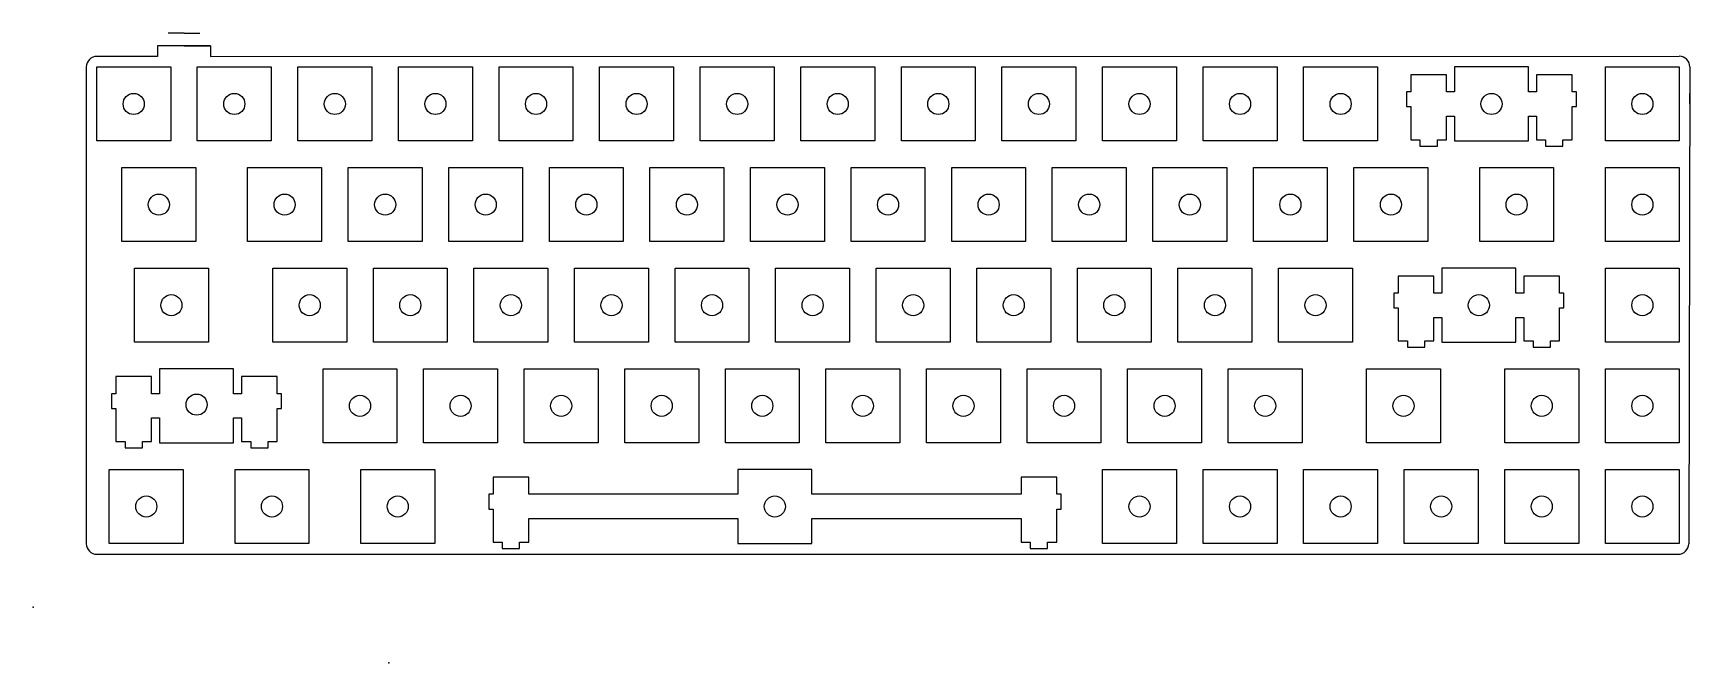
# Model space of a CAD drawing. Extents: x 0 to 314, y -11 to 109.
import ezdxf

# ---------------------------------------------------------------- set-up
doc = ezdxf.new("R2010")
doc.units = 0
doc.header["$MEASUREMENT"] = 0

msp = doc.modelspace()

# ---------------------------------------------------------------- linework, layer by layer
at = {"linetype": 'Continuous'}
for p, q in [((28.58, 108.65), (25.58, 108.65)), ((28.58, 108.65), (31.58, 108.65)), ((28.58, 106.25), (33.58, 106.25)), ((10.05, 95.25), (10.05, 95.25)), ((313.8, 95.25), (313.8, 97.25)), ((26.05, 88.25), (12.05, 88.25))]:
    msp.add_line(p, q, dxfattribs=at)
at = {"color": 4, "linetype": 'Continuous'}
for p, q in [((23.58, 104.25), (12.06, 104.25)), ((28.58, 106.25), (23.58, 106.25)), ((23.58, 106.25), (23.58, 104.25)), ((33.58, 106.25), (28.58, 106.25)), ((33.58, 106.25), (33.58, 104.25)), ((33.58, 104.25), (311.8, 104.27)), ((10.06, 102.25), (10.06, 12)), ((313.8, 102.26), (313.58, 12)), ((12.06, 10), (311.58, 10))]:
    msp.add_line(p, q, dxfattribs=at)
at = {"color": 0}
for p, q in [((12.05, 102.25), (26.05, 102.25)), ((12.05, 88.25), (12.05, 102.25)), ((26.05, 102.25), (26.05, 88.25)), ((31.1, 102.25), (45.1, 102.25)), ((31.1, 88.25), (31.1, 102.25)), ((45.1, 102.25), (45.1, 88.25)), ((50.15, 102.25), (64.15, 102.25)), ((50.15, 88.25), (50.15, 102.25)), ((64.15, 102.25), (64.15, 88.25)), ((69.2, 102.25), (83.2, 102.25)), ((69.2, 88.25), (69.2, 102.25)), ((83.2, 102.25), (83.2, 88.25)), ((88.25, 102.25), (102.25, 102.25)), ((88.25, 88.25), (88.25, 102.25)), ((102.25, 102.25), (102.25, 88.25)), ((107.3, 102.25), (121.3, 102.25)), ((107.3, 88.25), (107.3, 102.25)), ((121.3, 102.25), (121.3, 88.25)), ((126.35, 102.25), (140.35, 102.25)), ((126.35, 88.25), (126.35, 102.25)), ((140.35, 102.25), (140.35, 88.25)), ((145.4, 102.25), (159.4, 102.25)), ((145.4, 88.25), (145.4, 102.25)), ((159.4, 102.25), (159.4, 88.25)), ((164.45, 102.25), (178.45, 102.25)), ((164.45, 88.25), (164.45, 102.25)), ((178.45, 102.25), (178.45, 88.25)), ((183.5, 102.25), (197.5, 102.25)), ((183.5, 88.25), (183.5, 102.25)), ((197.5, 102.25), (197.5, 88.25)), ((202.55, 102.25), (216.55, 102.25)), ((202.55, 88.25), (202.55, 102.25)), ((216.55, 102.25), (216.55, 88.25)), ((221.6, 102.25), (235.6, 102.25)), ((221.6, 88.25), (221.6, 102.25)), ((235.6, 102.25), (235.6, 88.25)), ((240.65, 102.25), (254.65, 102.25)), ((240.65, 88.25), (240.65, 102.25)), ((254.65, 102.25), (254.65, 88.25)), ((267.7, 100.78), (260.95, 100.78)), ((260.95, 100.78), (260.95, 97.55)), ((267.7, 97.55), (267.7, 100.78)), ((269.23, 102.25), (269.23, 97.55)), ((283.22, 102.25), (269.23, 102.25)), ((283.22, 97.55), (283.22, 102.25)), ((291.5, 100.78), (284.75, 100.78)), ((284.75, 100.78), (284.75, 97.55)), ((291.5, 97.55), (291.5, 100.78)), ((297.8, 102.25), (311.8, 102.25)), ((297.8, 88.25), (297.8, 102.25)), ((311.8, 102.25), (311.8, 88.25)), ((260.95, 97.55), (260.12, 97.55)), ((260.12, 97.55), (260.12, 94.75)), ((269.23, 97.55), (267.7, 97.55)), ((284.75, 97.55), (283.22, 97.55)), ((292.33, 97.55), (291.5, 97.55)), ((292.33, 94.75), (292.33, 97.55)), ((260.12, 94.75), (260.95, 94.75)), ((260.95, 94.75), (260.95, 88.48)), ((291.5, 88.48), (291.5, 94.75)), ((291.5, 94.75), (292.33, 94.75)), ((267.7, 88.48), (267.7, 92.95)), ((267.7, 92.95), (269.23, 92.95)), ((269.23, 92.95), (269.23, 88.25)), ((283.22, 88.25), (283.22, 92.95)), ((283.22, 92.95), (284.75, 92.95)), ((284.75, 92.95), (284.75, 88.48)), ((26.05, 88.25), (12.05, 88.25)), ((45.1, 88.25), (31.1, 88.25)), ((64.15, 88.25), (50.15, 88.25)), ((83.2, 88.25), (69.2, 88.25)), ((102.25, 88.25), (88.25, 88.25)), ((121.3, 88.25), (107.3, 88.25)), ((140.35, 88.25), (126.35, 88.25)), ((159.4, 88.25), (145.4, 88.25)), ((178.45, 88.25), (164.45, 88.25)), ((197.5, 88.25), (183.5, 88.25)), ((216.55, 88.25), (202.55, 88.25)), ((235.6, 88.25), (221.6, 88.25)), ((254.65, 88.25), (240.65, 88.25)), ((260.95, 88.48), (262.67, 88.48)), ((262.67, 88.48), (262.67, 87.28)), ((265.97, 87.28), (265.97, 88.48)), ((265.97, 88.48), (267.7, 88.48)), ((269.23, 88.25), (283.22, 88.25)), ((284.75, 88.48), (286.48, 88.48)), ((286.48, 88.48), (286.48, 87.28)), ((289.77, 87.28), (289.77, 88.48)), ((289.77, 88.48), (291.5, 88.48)), ((311.8, 88.25), (297.8, 88.25)), ((262.67, 87.28), (265.97, 87.28)), ((286.48, 87.28), (289.77, 87.28)), ((16.81, 83.2), (30.81, 83.2)), ((16.81, 69.2), (16.81, 83.2)), ((30.81, 83.2), (30.81, 69.2)), ((40.63, 83.2), (54.62, 83.2)), ((40.63, 69.2), (40.63, 83.2)), ((54.62, 83.2), (54.62, 69.2)), ((59.68, 83.2), (73.67, 83.2)), ((59.68, 69.2), (59.68, 83.2)), ((73.67, 83.2), (73.67, 69.2)), ((78.73, 83.2), (92.72, 83.2)), ((78.73, 69.2), (78.73, 83.2)), ((92.72, 83.2), (92.72, 69.2)), ((97.78, 83.2), (111.77, 83.2)), ((97.78, 69.2), (97.78, 83.2)), ((111.77, 83.2), (111.77, 69.2)), ((116.83, 83.2), (130.82, 83.2)), ((116.83, 69.2), (116.83, 83.2)), ((130.82, 83.2), (130.82, 69.2)), ((135.88, 83.2), (149.87, 83.2)), ((135.88, 69.2), (135.88, 83.2)), ((149.87, 83.2), (149.87, 69.2)), ((154.93, 83.2), (168.92, 83.2)), ((154.93, 69.2), (154.93, 83.2)), ((168.92, 83.2), (168.92, 69.2)), ((173.98, 83.2), (187.97, 83.2)), ((173.98, 69.2), (173.98, 83.2)), ((187.97, 83.2), (187.97, 69.2)), ((193.03, 83.2), (207.02, 83.2)), ((193.03, 69.2), (193.03, 83.2)), ((207.02, 83.2), (207.02, 69.2)), ((212.08, 83.2), (226.07, 83.2)), ((212.08, 69.2), (212.08, 83.2)), ((226.07, 83.2), (226.07, 69.2)), ((231.13, 83.2), (245.12, 83.2)), ((231.13, 69.2), (231.13, 83.2)), ((245.12, 83.2), (245.12, 69.2)), ((250.18, 83.2), (264.17, 83.2)), ((250.18, 69.2), (250.18, 83.2)), ((264.17, 83.2), (264.17, 69.2)), ((273.99, 83.2), (287.99, 83.2)), ((273.99, 69.2), (273.99, 83.2)), ((287.99, 83.2), (287.99, 69.2)), ((297.8, 83.2), (311.8, 83.2)), ((297.8, 69.2), (297.8, 83.2)), ((311.8, 83.2), (311.8, 69.2)), ((30.81, 69.2), (16.81, 69.2)), ((54.62, 69.2), (40.63, 69.2)), ((73.67, 69.2), (59.68, 69.2)), ((92.72, 69.2), (78.73, 69.2)), ((111.77, 69.2), (97.78, 69.2)), ((130.82, 69.2), (116.83, 69.2)), ((149.87, 69.2), (135.88, 69.2)), ((168.92, 69.2), (154.93, 69.2)), ((187.97, 69.2), (173.98, 69.2)), ((207.02, 69.2), (193.03, 69.2)), ((226.07, 69.2), (212.08, 69.2)), ((245.12, 69.2), (231.13, 69.2)), ((264.17, 69.2), (250.18, 69.2)), ((287.99, 69.2), (273.99, 69.2)), ((311.8, 69.2), (297.8, 69.2)), ((19.19, 64.15), (33.19, 64.15)), ((19.19, 50.15), (19.19, 64.15)), ((33.19, 64.15), (33.19, 50.15)), ((45.39, 64.15), (59.39, 64.15)), ((45.39, 50.15), (45.39, 64.15)), ((59.39, 64.15), (59.39, 50.15)), ((64.44, 64.15), (78.44, 64.15)), ((64.44, 50.15), (64.44, 64.15)), ((78.44, 64.15), (78.44, 50.15)), ((83.49, 64.15), (97.49, 64.15)), ((83.49, 50.15), (83.49, 64.15)), ((97.49, 64.15), (97.49, 50.15)), ((102.54, 64.15), (116.54, 64.15)), ((102.54, 50.15), (102.54, 64.15)), ((116.54, 64.15), (116.54, 50.15)), ((121.59, 64.15), (135.59, 64.15)), ((121.59, 50.15), (121.59, 64.15)), ((135.59, 64.15), (135.59, 50.15)), ((140.64, 64.15), (154.64, 64.15)), ((140.64, 50.15), (140.64, 64.15)), ((154.64, 64.15), (154.64, 50.15)), ((159.69, 64.15), (173.69, 64.15)), ((159.69, 50.15), (159.69, 64.15)), ((173.69, 64.15), (173.69, 50.15)), ((178.74, 64.15), (192.74, 64.15)), ((178.74, 50.15), (178.74, 64.15)), ((192.74, 64.15), (192.74, 50.15)), ((197.79, 64.15), (211.79, 64.15)), ((197.79, 50.15), (197.79, 64.15)), ((211.79, 64.15), (211.79, 50.15)), ((216.84, 64.15), (230.84, 64.15)), ((216.84, 50.15), (216.84, 64.15)), ((230.84, 64.15), (230.84, 50.15)), ((235.89, 64.15), (249.89, 64.15)), ((235.89, 50.15), (235.89, 64.15)), ((249.89, 64.15), (249.89, 50.15)), ((266.84, 64.15), (266.84, 59.45)), ((280.84, 64.15), (266.84, 64.15)), ((280.84, 59.45), (280.84, 64.15)), ((297.8, 64.15), (311.8, 64.15)), ((297.8, 50.15), (297.8, 64.15)), ((311.8, 64.15), (311.8, 50.15)), ((265.32, 62.68), (258.57, 62.68)), ((258.57, 62.68), (258.57, 59.45)), ((265.32, 59.45), (265.32, 62.68)), ((289.12, 62.68), (282.37, 62.68)), ((282.37, 62.68), (282.37, 59.45)), ((289.12, 59.45), (289.12, 62.68)), ((258.57, 59.45), (257.74, 59.45)), ((257.74, 59.45), (257.74, 56.65)), ((257.74, 56.65), (258.57, 56.65)), ((258.57, 56.65), (258.57, 50.38)), ((266.84, 59.45), (265.32, 59.45)), ((282.37, 59.45), (280.84, 59.45)), ((289.94, 59.45), (289.12, 59.45)), ((289.12, 50.38), (289.12, 56.65)), ((289.12, 56.65), (289.94, 56.65)), ((289.94, 56.65), (289.94, 59.45)), ((265.32, 50.38), (265.32, 54.85)), ((265.32, 54.85), (266.84, 54.85)), ((266.84, 54.85), (266.84, 50.15)), ((280.84, 50.15), (280.84, 54.85)), ((280.84, 54.85), (282.37, 54.85)), ((282.37, 54.85), (282.37, 50.38)), ((258.57, 50.38), (260.29, 50.38)), ((260.29, 50.38), (260.29, 49.18)), ((263.59, 49.18), (263.59, 50.38)), ((263.59, 50.38), (265.32, 50.38)), ((282.37, 50.38), (284.09, 50.38)), ((284.09, 50.38), (284.09, 49.18)), ((287.39, 49.18), (287.39, 50.38)), ((287.39, 50.38), (289.12, 50.38)), ((33.19, 50.15), (19.19, 50.15)), ((59.39, 50.15), (45.39, 50.15)), ((78.44, 50.15), (64.44, 50.15)), ((97.49, 50.15), (83.49, 50.15)), ((116.54, 50.15), (102.54, 50.15)), ((135.59, 50.15), (121.59, 50.15)), ((154.64, 50.15), (140.64, 50.15)), ((173.69, 50.15), (159.69, 50.15)), ((192.74, 50.15), (178.74, 50.15)), ((211.79, 50.15), (197.79, 50.15)), ((230.84, 50.15), (216.84, 50.15)), ((249.89, 50.15), (235.89, 50.15)), ((260.29, 49.18), (263.59, 49.18)), ((266.84, 50.15), (280.84, 50.15)), ((284.09, 49.18), (287.39, 49.18)), ((311.8, 50.15), (297.8, 50.15)), ((23.96, 45.1), (23.96, 40.4)), ((37.96, 45.1), (23.96, 45.1)), ((37.96, 40.4), (37.96, 45.1)), ((54.91, 45.1), (68.91, 45.1)), ((54.91, 31.1), (54.91, 45.1)), ((68.91, 45.1), (68.91, 31.1)), ((73.96, 45.1), (87.96, 45.1)), ((73.96, 31.1), (73.96, 45.1)), ((87.96, 45.1), (87.96, 31.1)), ((93.01, 45.1), (107.01, 45.1)), ((93.01, 31.1), (93.01, 45.1)), ((107.01, 45.1), (107.01, 31.1)), ((112.06, 45.1), (126.06, 45.1)), ((112.06, 31.1), (112.06, 45.1)), ((126.06, 45.1), (126.06, 31.1)), ((131.11, 45.1), (145.11, 45.1)), ((131.11, 31.1), (131.11, 45.1)), ((145.11, 45.1), (145.11, 31.1)), ((150.16, 45.1), (164.16, 45.1)), ((150.16, 31.1), (150.16, 45.1)), ((164.16, 45.1), (164.16, 31.1)), ((169.21, 45.1), (183.21, 45.1)), ((169.21, 31.1), (169.21, 45.1)), ((183.21, 45.1), (183.21, 31.1)), ((188.26, 45.1), (202.26, 45.1)), ((188.26, 31.1), (188.26, 45.1)), ((202.26, 45.1), (202.26, 31.1)), ((207.31, 45.1), (221.31, 45.1)), ((207.31, 31.1), (207.31, 45.1)), ((221.31, 45.1), (221.31, 31.1)), ((226.36, 45.1), (240.36, 45.1)), ((226.36, 31.1), (226.36, 45.1)), ((240.36, 45.1), (240.36, 31.1)), ((252.56, 45.1), (266.56, 45.1)), ((252.56, 31.1), (252.56, 45.1)), ((266.56, 45.1), (266.56, 31.1)), ((278.75, 45.1), (292.75, 45.1)), ((278.75, 31.1), (278.75, 45.1)), ((292.75, 45.1), (292.75, 31.1)), ((297.8, 45.1), (311.8, 45.1)), ((297.8, 31.1), (297.8, 45.1)), ((311.8, 45.1), (311.8, 31.1)), ((22.43, 43.63), (15.68, 43.63)), ((15.68, 43.63), (15.68, 40.4)), ((22.43, 40.4), (22.43, 43.63)), ((46.23, 43.63), (39.48, 43.63)), ((39.48, 43.63), (39.48, 40.4)), ((46.23, 40.4), (46.23, 43.63)), ((15.68, 40.4), (14.86, 40.4)), ((14.86, 40.4), (14.86, 37.6)), ((23.96, 40.4), (22.43, 40.4)), ((39.48, 40.4), (37.96, 40.4)), ((47.06, 40.4), (46.23, 40.4)), ((47.06, 37.6), (47.06, 40.4)), ((14.86, 37.6), (15.68, 37.6)), ((15.68, 37.6), (15.68, 31.33)), ((22.43, 31.33), (22.43, 35.8)), ((22.43, 35.8), (23.96, 35.8)), ((23.96, 35.8), (23.96, 31.1)), ((37.96, 31.1), (37.96, 35.8)), ((37.96, 35.8), (39.48, 35.8)), ((39.48, 35.8), (39.48, 31.33)), ((46.23, 31.33), (46.23, 37.6)), ((46.23, 37.6), (47.06, 37.6)), ((15.68, 31.33), (17.41, 31.33)), ((17.41, 31.33), (17.41, 30.13)), ((17.41, 30.13), (20.71, 30.13)), ((20.71, 30.13), (20.71, 31.33)), ((20.71, 31.33), (22.43, 31.33)), ((23.96, 31.1), (37.96, 31.1)), ((39.48, 31.33), (41.21, 31.33)), ((41.21, 31.33), (41.21, 30.13)), ((41.21, 30.13), (44.51, 30.13)), ((44.51, 30.13), (44.51, 31.33)), ((44.51, 31.33), (46.23, 31.33)), ((68.91, 31.1), (54.91, 31.1)), ((87.96, 31.1), (73.96, 31.1)), ((107.01, 31.1), (93.01, 31.1)), ((126.06, 31.1), (112.06, 31.1)), ((145.11, 31.1), (131.11, 31.1)), ((164.16, 31.1), (150.16, 31.1)), ((183.21, 31.1), (169.21, 31.1)), ((202.26, 31.1), (188.26, 31.1)), ((221.31, 31.1), (207.31, 31.1)), ((240.36, 31.1), (226.36, 31.1)), ((266.56, 31.1), (252.56, 31.1)), ((292.75, 31.1), (278.75, 31.1)), ((311.8, 31.1), (297.8, 31.1)), ((14.43, 26.05), (28.43, 26.05)), ((14.43, 12.05), (14.43, 26.05)), ((28.43, 26.05), (28.43, 12.05)), ((38.24, 26.05), (52.24, 26.05)), ((38.24, 12.05), (38.24, 26.05)), ((52.24, 26.05), (52.24, 12.05)), ((62.06, 26.05), (76.06, 26.05)), ((62.06, 12.05), (62.06, 26.05)), ((76.06, 26.05), (76.06, 12.05)), ((133.49, 26.05), (133.49, 21.35)), ((147.49, 26.05), (133.49, 26.05)), ((147.49, 21.35), (147.49, 26.05)), ((202.55, 26.05), (216.55, 26.05)), ((202.55, 12.05), (202.55, 26.05)), ((216.55, 26.05), (216.55, 12.05)), ((221.6, 26.05), (235.6, 26.05)), ((221.6, 12.05), (221.6, 26.05)), ((235.6, 26.05), (235.6, 12.05)), ((240.65, 26.05), (254.65, 26.05)), ((240.65, 12.05), (240.65, 26.05)), ((254.65, 26.05), (254.65, 12.05)), ((259.7, 26.05), (273.7, 26.05)), ((259.7, 12.05), (259.7, 26.05)), ((273.7, 26.05), (273.7, 12.05)), ((278.75, 26.05), (292.75, 26.05)), ((278.75, 12.05), (278.75, 26.05)), ((292.75, 26.05), (292.75, 12.05)), ((297.8, 26.05), (311.8, 26.05)), ((297.8, 12.05), (297.8, 26.05)), ((311.8, 26.05), (311.8, 12.05)), ((93.87, 24.58), (87.12, 24.58)), ((87.12, 24.58), (87.12, 21.35)), ((93.87, 21.35), (93.87, 24.58)), ((193.87, 24.58), (187.12, 24.58)), ((187.12, 24.58), (187.12, 21.35)), ((193.87, 21.35), (193.87, 24.58)), ((87.12, 21.35), (86.29, 21.35)), ((86.29, 21.35), (86.29, 18.55)), ((133.49, 21.35), (93.87, 21.35)), ((187.12, 21.35), (147.49, 21.35)), ((194.69, 21.35), (193.87, 21.35)), ((194.69, 18.55), (194.69, 21.35)), ((86.29, 18.55), (87.12, 18.55)), ((87.12, 18.55), (87.12, 12.28)), ((93.87, 12.28), (93.87, 16.75)), ((93.87, 16.75), (133.49, 16.75)), ((133.49, 16.75), (133.49, 12.05)), ((147.49, 12.05), (147.49, 16.75)), ((147.49, 16.75), (187.12, 16.75)), ((187.12, 16.75), (187.12, 12.28)), ((193.87, 12.28), (193.87, 18.55)), ((193.87, 18.55), (194.69, 18.55)), ((28.43, 12.05), (14.43, 12.05)), ((52.24, 12.05), (38.24, 12.05)), ((76.06, 12.05), (62.06, 12.05)), ((87.12, 12.28), (88.84, 12.28)), ((88.84, 12.28), (88.84, 11.08)), ((88.84, 11.08), (92.14, 11.08)), ((92.14, 11.08), (92.14, 12.28)), ((92.14, 12.28), (93.87, 12.28)), ((133.49, 12.05), (147.49, 12.05)), ((187.12, 12.28), (188.84, 12.28)), ((188.84, 12.28), (188.84, 11.08)), ((188.84, 11.08), (192.14, 11.08)), ((192.14, 11.08), (192.14, 12.28)), ((192.14, 12.28), (193.87, 12.28)), ((216.55, 12.05), (202.55, 12.05)), ((235.6, 12.05), (221.6, 12.05)), ((254.65, 12.05), (240.65, 12.05)), ((273.7, 12.05), (259.7, 12.05)), ((292.75, 12.05), (278.75, 12.05)), ((311.8, 12.05), (297.8, 12.05))]:
    msp.add_line(p, q, dxfattribs=at)
at = {"linetype": 'Continuous'}
for centre in [(19.05, 95.25), (38.1, 95.25), (57.15, 95.25), (76.2, 95.25), (95.25, 95.25), (114.3, 95.25), (133.35, 95.25), (152.4, 95.25), (171.45, 95.25), (190.5, 95.25), (209.55, 95.25), (228.6, 95.25), (247.65, 95.25), (276.23, 95.25), (304.8, 95.25), (23.81, 76.2), (47.63, 76.2), (66.68, 76.2), (85.73, 76.2), (104.78, 76.2), (123.83, 76.2), (142.88, 76.2), (161.93, 76.2), (180.98, 76.2), (200.03, 76.2), (219.08, 76.2), (238.13, 76.2), (257.18, 76.2), (280.99, 76.2), (304.8, 76.2), (26.19, 57.15), (52.39, 57.15), (71.44, 57.15), (90.49, 57.15), (109.54, 57.15), (128.59, 57.15), (147.64, 57.15), (166.69, 57.15), (185.74, 57.15), (204.79, 57.15), (223.84, 57.15), (242.89, 57.15), (273.84, 57.15), (304.8, 57.15), (30.96, 38.33), (61.91, 38.1), (80.96, 38.1), (100.01, 38.1), (119.06, 38.1), (138.11, 38.1), (157.16, 38.1), (176.21, 38.1), (195.26, 38.1), (214.31, 38.1), (233.36, 38.1), (259.56, 38.1), (285.75, 38.1), (304.8, 38.1), (21.43, 19.05), (45.24, 19.05), (69.06, 19.05), (140.49, 19.05), (209.55, 19.05), (228.6, 19.05), (247.65, 19.05), (266.7, 19.05), (285.75, 19.05), (304.8, 19.05)]:
    msp.add_circle(centre, 2, dxfattribs=at)
at = {"color": 4, "linetype": 'Continuous'}
for centre, start, end in [((12.06, 102.25), 90.0034, 180), ((311.8, 102.27), 359.865, 90.0034), ((12.06, 12), 180, 270), ((311.58, 12), 270, 359.865)]:
    msp.add_arc(centre, 2, start, end, dxfattribs=at)
at = {"linetype": 'Continuous'}
for p in [(0, 0), (67.4, -10.55)]:
    msp.add_point(p, dxfattribs=at)

doc.saveas('drawing.dxf')
